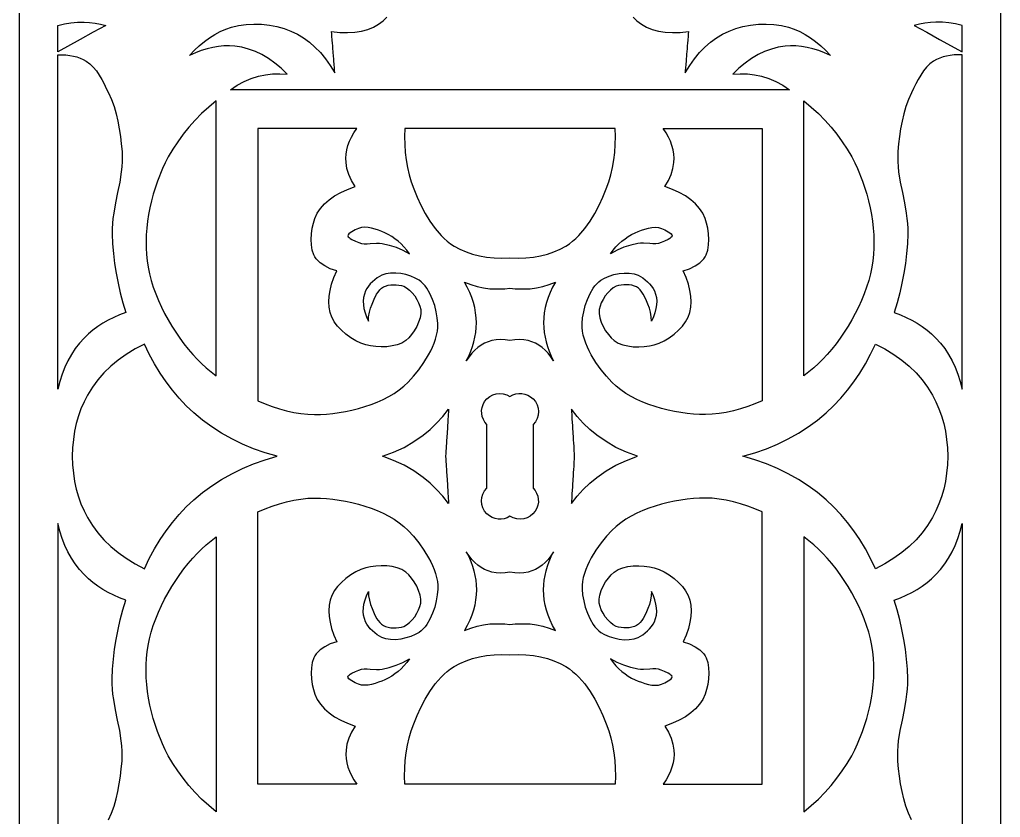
# Model space of a CAD drawing. Header units: millimetres. Extents: x 189 to 581, y 67 to 416.
# Drawn here: x 516.7 to 580.5, y 251.4 to 303.3 of the extents above; entities that cross this region are included whole.
import ezdxf

# ---------------------------------------------------------------- set-up
doc = ezdxf.new("R2010")
doc.units = ezdxf.units.MM
doc.layers.get('0').update_dxf_attribs({"linetype": 'CONTINUOUS', "true_color": 0xffffff})

msp = doc.modelspace()

# ---------------------------------------------------------------- linework, layer by layer
at = {"linetype": 'CONTINUOUS', "true_color": 0xffffff}
for points in [[(516.667, 228.627), (516.667, 274.875), (516.667, 321.122)], [(580.545, 321.122), (580.545, 274.875), (580.545, 228.627)], [(556.622, 303.482), (556.86, 303.247), (557.162, 303.017), (557.5, 302.827), (557.872, 302.677), (558.275, 302.57), (558.712, 302.5), (559.185, 302.475), (559.69, 302.487), (560.227, 302.542), (560.215, 302.382), (560.202, 302.237), (560.182, 301.987), (560.167, 301.782), (560.155, 301.62), (560.142, 301.487), (560.135, 301.377), (560.127, 301.285), (560.12, 301.2), (560.112, 301.115), (560.105, 301.022), (560.097, 300.912), (560.085, 300.78), (560.072, 300.617), (560.057, 300.412), (560.037, 300.162), (560.025, 300.017), (560.012, 299.857), (560.31, 300.335), (560.625, 300.772), (560.955, 301.172), (561.305, 301.532), (561.67, 301.852), (562.052, 302.135), (562.452, 302.377), (562.87, 302.58), (563.307, 302.745), (563.78, 302.872), (564.275, 302.962), (564.785, 303.015), (565.295, 303.027), (565.8, 303.002), (566.285, 302.932), (566.742, 302.822), (567.112, 302.695), (567.475, 302.54), (567.827, 302.355), (568.175, 302.14), (568.512, 301.895), (568.842, 301.622), (569.162, 301.322), (569.477, 300.99), (569.092, 301.162), (568.712, 301.307), (568.337, 301.425), (567.965, 301.512), (567.597, 301.575), (567.232, 301.607), (566.872, 301.612), (566.517, 301.59), (566.07, 301.522), (565.627, 301.407), (565.192, 301.247), (564.762, 301.042), (564.34, 300.792), (563.925, 300.495), (563.515, 300.152), (563.112, 299.765), (563.597, 299.792), (564.07, 299.78), (564.53, 299.727), (564.982, 299.632), (565.457, 299.485), (565.92, 299.29), (566.37, 299.047), (566.807, 298.757), (548.605, 298.757), (530.405, 298.757), (530.842, 299.047), (531.292, 299.29), (531.755, 299.485), (532.23, 299.632), (532.68, 299.727), (533.142, 299.78), (533.615, 299.792), (534.097, 299.765), (533.695, 300.152), (533.287, 300.495), (532.872, 300.792), (532.45, 301.042), (532.02, 301.247), (531.585, 301.407), (531.142, 301.522), (530.692, 301.59), (530.337, 301.612), (529.977, 301.607), (529.612, 301.575), (529.245, 301.512), (528.872, 301.425), (528.497, 301.307), (528.117, 301.162), (527.732, 300.99), (528.047, 301.322), (528.37, 301.622), (528.7, 301.895), (529.037, 302.14), (529.382, 302.355), (529.737, 302.54), (530.097, 302.695), (530.467, 302.822), (530.925, 302.932), (531.412, 303.002), (531.915, 303.027), (532.427, 303.015), (532.935, 302.962), (533.43, 302.872), (533.902, 302.745), (534.34, 302.58), (534.757, 302.377), (535.157, 302.135), (535.54, 301.852), (535.905, 301.532), (536.255, 301.172), (536.585, 300.772), (536.9, 300.335), (537.197, 299.857), (537.197, 299.857), (537.197, 299.857)], [(537.197, 299.857), (537.185, 300.017), (537.172, 300.162), (537.152, 300.412), (537.137, 300.617), (537.125, 300.78), (537.115, 300.912), (537.105, 301.022), (537.097, 301.115), (537.092, 301.2), (537.085, 301.285), (537.077, 301.377), (537.067, 301.487), (537.057, 301.62), (537.045, 301.782), (537.03, 301.987), (537.01, 302.237), (536.997, 302.382), (536.985, 302.542), (537.522, 302.487), (538.027, 302.475), (538.497, 302.5), (538.935, 302.57), (539.337, 302.677), (539.71, 302.827), (540.047, 303.017), (540.35, 303.247), (540.587, 303.482)], [(522.292, 302.93), (521.865, 302.72), (521.45, 302.495), (520.622, 302.032), (519.155, 301.227), (519.155, 302.945), (519.585, 303.05), (520.012, 303.12), (520.442, 303.157), (520.87, 303.16), (521.225, 303.137), (521.582, 303.092), (521.937, 303.022), (522.292, 302.93), (522.292, 302.93), (522.292, 302.93)], [(574.92, 302.93), (575.345, 302.72), (575.762, 302.495), (576.587, 302.032), (578.055, 301.227), (578.055, 302.945), (577.625, 303.05), (577.197, 303.12), (576.77, 303.157), (576.342, 303.16), (575.987, 303.137), (575.63, 303.092), (575.275, 303.022), (574.92, 302.93), (574.92, 302.93), (574.92, 302.93)], [(523.582, 284.242), (523.18, 284.092), (522.795, 283.927), (522.43, 283.745), (522.082, 283.547), (521.752, 283.33), (521.44, 283.097), (521.145, 282.85), (520.87, 282.582), (520.567, 282.247), (520.292, 281.89), (520.04, 281.507), (519.812, 281.105), (519.61, 280.677), (519.435, 280.227), (519.282, 279.755), (519.155, 279.257), (519.155, 301.035), (519.422, 301.037), (519.682, 301.025), (519.93, 300.995), (520.167, 300.95), (520.392, 300.89), (520.61, 300.815), (520.815, 300.722), (521.012, 300.615), (521.25, 300.442), (521.467, 300.227), (521.665, 299.982), (521.847, 299.712), (522.012, 299.427), (522.17, 299.132), (522.315, 298.84), (522.455, 298.557), (522.652, 298.115), (522.82, 297.655), (522.957, 297.182), (523.072, 296.697), (523.162, 296.207), (523.235, 295.715), (523.292, 295.222), (523.337, 294.737), (523.352, 294.405), (523.35, 294.072), (523.327, 293.737), (523.292, 293.402), (523.185, 292.732), (523.052, 292.057), (522.915, 291.385), (522.795, 290.712), (522.747, 290.375), (522.715, 290.04), (522.695, 289.705), (522.695, 289.37), (522.725, 288.727), (522.78, 288.085), (522.855, 287.442), (522.955, 286.802), (523.077, 286.16), (523.222, 285.52), (523.392, 284.882), (523.582, 284.242), (523.582, 284.242), (523.582, 284.242)], [(573.627, 284.242), (574.03, 284.092), (574.415, 283.927), (574.78, 283.745), (575.13, 283.547), (575.46, 283.33), (575.772, 283.097), (576.067, 282.85), (576.342, 282.582), (576.642, 282.247), (576.92, 281.89), (577.17, 281.507), (577.397, 281.105), (577.6, 280.677), (577.775, 280.227), (577.927, 279.755), (578.055, 279.257), (578.055, 301.035), (577.787, 301.037), (577.53, 301.025), (577.282, 300.995), (577.045, 300.95), (576.817, 300.89), (576.6, 300.815), (576.395, 300.722), (576.197, 300.615), (575.96, 300.442), (575.742, 300.227), (575.545, 299.982), (575.365, 299.712), (575.197, 299.427), (575.042, 299.132), (574.895, 298.84), (574.755, 298.557), (574.557, 298.115), (574.39, 297.655), (574.252, 297.182), (574.14, 296.697), (574.047, 296.207), (573.977, 295.715), (573.92, 295.222), (573.875, 294.737), (573.86, 294.405), (573.862, 294.072), (573.885, 293.737), (573.92, 293.402), (574.027, 292.732), (574.16, 292.057), (574.297, 291.385), (574.417, 290.712), (574.462, 290.375), (574.497, 290.04), (574.515, 289.705), (574.515, 289.37), (574.485, 288.727), (574.432, 288.085), (574.355, 287.442), (574.255, 286.802), (574.132, 286.16), (573.987, 285.52), (573.82, 284.882), (573.627, 284.242), (573.627, 284.242), (573.627, 284.242)], [(529.467, 280.11), (529.467, 298.032), (528.982, 297.622), (528.522, 297.2), (528.092, 296.762), (527.69, 296.312), (527.312, 295.85), (526.965, 295.372), (526.645, 294.882), (526.352, 294.377), (526.157, 294.002), (525.975, 293.615), (525.645, 292.8), (525.372, 291.947), (525.255, 291.512), (525.155, 291.072), (525.07, 290.632), (525.002, 290.19), (524.952, 289.747), (524.917, 289.31), (524.902, 288.877), (524.905, 288.45), (524.925, 288.03), (524.967, 287.62), (525.032, 287.195), (525.125, 286.765), (525.24, 286.33), (525.375, 285.895), (525.532, 285.46), (525.707, 285.027), (525.902, 284.597), (526.112, 284.175), (526.34, 283.757), (526.577, 283.35), (527.095, 282.57), (527.367, 282.2), (527.65, 281.847), (527.94, 281.512), (528.235, 281.197), (528.517, 280.917), (528.817, 280.642), (529.135, 280.375), (529.467, 280.11), (529.467, 280.11), (529.467, 280.11)], [(567.745, 280.11), (567.745, 298.032), (568.23, 297.622), (568.69, 297.2), (569.12, 296.762), (569.522, 296.312), (569.897, 295.85), (570.247, 295.372), (570.567, 294.882), (570.86, 294.377), (571.055, 294.002), (571.237, 293.615), (571.565, 292.8), (571.84, 291.947), (571.955, 291.512), (572.055, 291.072), (572.14, 290.632), (572.207, 290.19), (572.257, 289.747), (572.292, 289.31), (572.307, 288.877), (572.305, 288.45), (572.285, 288.03), (572.242, 287.62), (572.177, 287.195), (572.085, 286.765), (571.972, 286.33), (571.835, 285.895), (571.677, 285.46), (571.502, 285.027), (571.31, 284.597), (571.097, 284.175), (570.872, 283.757), (570.632, 283.35), (570.117, 282.57), (569.845, 282.2), (569.562, 281.847), (569.272, 281.512), (568.977, 281.197), (568.692, 280.917), (568.392, 280.642), (568.075, 280.375), (567.745, 280.11), (567.745, 280.11), (567.745, 280.11)], [(537.327, 286.955), (536.902, 287.097), (536.54, 287.277), (536.235, 287.49), (535.99, 287.74), (535.905, 287.86), (535.835, 287.997), (535.73, 288.302), (535.672, 288.645), (535.655, 289.007), (535.672, 289.377), (535.722, 289.735), (535.8, 290.072), (535.897, 290.37), (536.057, 290.707), (536.265, 291.022), (536.522, 291.315), (536.827, 291.587), (537.18, 291.835), (537.58, 292.062), (538.03, 292.265), (538.527, 292.447), (538.29, 292.837), (538.112, 293.23), (537.99, 293.622), (537.927, 294.017), (537.917, 294.29), (537.935, 294.565), (537.98, 294.84), (538.052, 295.117), (538.152, 295.395), (538.282, 295.672), (538.437, 295.952), (538.62, 296.232), (532.19, 296.232), (532.19, 278.485), (532.652, 278.29), (533.12, 278.115), (533.587, 277.962), (534.055, 277.835), (534.52, 277.732), (534.98, 277.657), (535.432, 277.612), (535.877, 277.597), (536.26, 277.605), (536.655, 277.63), (537.06, 277.67), (537.475, 277.725), (537.892, 277.797), (538.312, 277.887), (538.732, 277.992), (539.147, 278.112), (539.555, 278.252), (539.955, 278.407), (540.34, 278.58), (540.71, 278.77), (541.06, 278.977), (541.39, 279.2), (541.692, 279.442), (541.97, 279.702), (542.322, 280.087), (542.672, 280.517), (543.005, 280.987), (543.307, 281.482), (543.442, 281.737), (543.565, 281.995), (543.67, 282.255), (543.76, 282.512), (543.83, 282.77), (543.88, 283.025), (543.905, 283.277), (543.907, 283.522), (543.872, 283.89), (543.805, 284.287), (543.7, 284.695), (543.562, 285.097), (543.392, 285.482), (543.187, 285.827), (543.075, 285.982), (542.955, 286.122), (542.825, 286.245), (542.69, 286.347), (542.44, 286.487), (542.152, 286.61), (541.832, 286.71), (541.497, 286.78), (541.16, 286.817), (540.832, 286.817), (540.525, 286.772), (540.252, 286.68), (540.1, 286.597), (539.945, 286.497), (539.792, 286.377), (539.645, 286.247), (539.507, 286.105), (539.385, 285.957), (539.28, 285.807), (539.2, 285.655), (539.122, 285.445), (539.072, 285.222), (539.052, 284.99), (539.06, 284.747), (539.097, 284.495), (539.165, 284.23), (539.26, 283.955), (539.385, 283.67), (539.4, 283.97), (539.45, 284.255), (539.525, 284.53), (539.622, 284.795), (539.757, 285.112), (539.922, 285.43), (540.017, 285.577), (540.122, 285.71), (540.237, 285.82), (540.362, 285.907), (540.502, 285.97), (540.662, 286.015), (540.835, 286.042), (541.015, 286.052), (541.195, 286.05), (541.37, 286.03), (541.535, 285.997), (541.682, 285.952), (541.875, 285.852), (542.065, 285.707), (542.24, 285.527), (542.402, 285.322), (542.542, 285.1), (542.657, 284.872), (542.742, 284.647), (542.79, 284.437), (542.8, 284.315), (542.795, 284.185), (542.75, 283.907), (542.657, 283.622), (542.53, 283.335), (542.375, 283.06), (542.197, 282.805), (542.007, 282.585), (541.812, 282.41), (541.56, 282.257), (541.262, 282.142), (540.93, 282.062), (540.58, 282.017), (540.22, 282.005), (539.865, 282.02), (539.525, 282.062), (539.217, 282.132), (538.892, 282.245), (538.562, 282.405), (538.235, 282.602), (537.92, 282.832), (537.63, 283.087), (537.375, 283.36), (537.165, 283.645), (537.08, 283.787), (537.01, 283.932), (536.897, 284.247), (536.83, 284.582), (536.805, 284.932), (536.822, 285.302), (536.885, 285.687), (536.987, 286.092), (537.137, 286.515), (537.327, 286.955), (537.327, 286.955), (537.327, 286.955)], [(548.605, 287.805), (549.135, 287.79), (549.642, 287.805), (550.13, 287.852), (550.595, 287.935), (551.04, 288.045), (551.465, 288.19), (551.867, 288.365), (552.25, 288.572), (552.472, 288.72), (552.687, 288.885), (552.897, 289.067), (553.097, 289.267), (553.475, 289.707), (553.82, 290.19), (554.132, 290.702), (554.415, 291.232), (554.662, 291.767), (554.877, 292.292), (555.037, 292.75), (555.172, 293.217), (555.282, 293.692), (555.367, 294.18), (555.425, 294.677), (555.46, 295.185), (555.47, 295.705), (555.452, 296.232), (548.605, 296.232), (541.757, 296.232), (541.742, 295.705), (541.752, 295.185), (541.785, 294.677), (541.845, 294.18), (541.93, 293.692), (542.04, 293.217), (542.175, 292.75), (542.335, 292.292), (542.55, 291.767), (542.797, 291.232), (543.077, 290.702), (543.39, 290.19), (543.737, 289.707), (544.115, 289.267), (544.315, 289.067), (544.522, 288.885), (544.74, 288.72), (544.962, 288.572), (545.345, 288.365), (545.747, 288.19), (546.17, 288.045), (546.615, 287.935), (547.082, 287.852), (547.567, 287.805), (548.077, 287.79), (548.605, 287.805), (548.605, 287.805), (548.605, 287.805)], [(559.882, 286.955), (560.307, 287.097), (560.672, 287.277), (560.977, 287.49), (561.222, 287.74), (561.307, 287.86), (561.377, 287.997), (561.482, 288.302), (561.54, 288.645), (561.557, 289.007), (561.54, 289.377), (561.49, 289.735), (561.412, 290.072), (561.315, 290.37), (561.155, 290.707), (560.945, 291.022), (560.687, 291.315), (560.382, 291.587), (560.03, 291.835), (559.63, 292.062), (559.18, 292.265), (558.682, 292.447), (558.92, 292.837), (559.1, 293.23), (559.22, 293.622), (559.282, 294.017), (559.292, 294.29), (559.275, 294.565), (559.23, 294.84), (559.157, 295.117), (559.057, 295.395), (558.93, 295.672), (558.772, 295.952), (558.59, 296.232), (565.02, 296.232), (565.02, 278.485), (564.557, 278.29), (564.092, 278.115), (563.625, 277.962), (563.157, 277.835), (562.692, 277.732), (562.232, 277.657), (561.78, 277.612), (561.335, 277.597), (560.952, 277.605), (560.557, 277.63), (560.152, 277.67), (559.737, 277.725), (559.32, 277.797), (558.897, 277.887), (558.48, 277.992), (558.062, 278.112), (557.655, 278.252), (557.257, 278.407), (556.872, 278.58), (556.502, 278.77), (556.152, 278.977), (555.822, 279.2), (555.52, 279.442), (555.242, 279.702), (554.89, 280.087), (554.54, 280.517), (554.205, 280.987), (553.902, 281.482), (553.767, 281.737), (553.647, 281.995), (553.54, 282.255), (553.45, 282.512), (553.38, 282.77), (553.332, 283.025), (553.305, 283.277), (553.302, 283.522), (553.337, 283.89), (553.407, 284.287), (553.51, 284.695), (553.65, 285.097), (553.82, 285.482), (554.022, 285.827), (554.137, 285.982), (554.257, 286.122), (554.387, 286.245), (554.522, 286.347), (554.77, 286.487), (555.06, 286.61), (555.377, 286.71), (555.712, 286.78), (556.05, 286.817), (556.377, 286.817), (556.685, 286.772), (556.957, 286.68), (557.11, 286.597), (557.265, 286.497), (557.42, 286.377), (557.567, 286.247), (557.702, 286.105), (557.825, 285.957), (557.93, 285.807), (558.01, 285.655), (558.09, 285.445), (558.14, 285.222), (558.16, 284.99), (558.152, 284.747), (558.115, 284.495), (558.047, 284.23), (557.952, 283.955), (557.827, 283.67), (557.81, 283.97), (557.762, 284.255), (557.685, 284.53), (557.59, 284.795), (557.452, 285.112), (557.287, 285.43), (557.192, 285.577), (557.087, 285.71), (556.972, 285.82), (556.847, 285.907), (556.707, 285.97), (556.547, 286.015), (556.375, 286.042), (556.195, 286.052), (556.015, 286.05), (555.84, 286.03), (555.675, 285.997), (555.527, 285.952), (555.335, 285.852), (555.147, 285.707), (554.97, 285.527), (554.81, 285.322), (554.667, 285.1), (554.552, 284.872), (554.47, 284.647), (554.42, 284.437), (554.41, 284.315), (554.415, 284.185), (554.46, 283.907), (554.552, 283.622), (554.68, 283.335), (554.835, 283.06), (555.012, 282.805), (555.202, 282.585), (555.397, 282.41), (555.65, 282.257), (555.95, 282.142), (556.28, 282.062), (556.632, 282.017), (556.992, 282.005), (557.347, 282.02), (557.685, 282.062), (557.995, 282.132), (558.32, 282.245), (558.65, 282.405), (558.977, 282.602), (559.29, 282.832), (559.58, 283.087), (559.835, 283.36), (560.047, 283.645), (560.132, 283.787), (560.202, 283.932), (560.312, 284.247), (560.38, 284.582), (560.405, 284.932), (560.387, 285.302), (560.325, 285.687), (560.222, 286.092), (560.072, 286.515), (559.882, 286.955), (559.882, 286.955), (559.882, 286.955)], [(542.05, 288.072), (541.88, 288.302), (541.7, 288.515), (541.512, 288.71), (541.317, 288.887), (541.112, 289.047), (540.902, 289.19), (540.682, 289.317), (540.455, 289.427), (540.255, 289.512), (540.04, 289.597), (539.817, 289.672), (539.59, 289.735), (539.365, 289.775), (539.142, 289.792), (538.93, 289.777), (538.73, 289.725), (538.63, 289.682), (538.52, 289.632), (538.295, 289.507), (538.195, 289.437), (538.115, 289.37), (538.062, 289.305), (538.045, 289.242), (538.067, 289.182), (538.122, 289.122), (538.205, 289.06), (538.305, 289), (538.535, 288.887), (538.647, 288.84), (538.75, 288.797), (538.927, 288.745), (539.115, 288.722), (539.307, 288.722), (539.505, 288.735), (539.902, 288.762), (540.1, 288.762), (540.29, 288.742), (540.742, 288.637), (541.185, 288.49), (541.622, 288.302), (542.05, 288.072), (542.05, 288.072), (542.05, 288.072)], [(555.16, 288.072), (555.332, 288.302), (555.51, 288.515), (555.697, 288.71), (555.895, 288.887), (556.097, 289.047), (556.307, 289.19), (556.527, 289.317), (556.755, 289.427), (556.955, 289.512), (557.17, 289.597), (557.392, 289.672), (557.62, 289.735), (557.845, 289.775), (558.067, 289.792), (558.28, 289.777), (558.48, 289.725), (558.58, 289.682), (558.69, 289.632), (558.915, 289.507), (559.015, 289.437), (559.095, 289.37), (559.147, 289.305), (559.165, 289.242), (559.145, 289.182), (559.09, 289.122), (559.007, 289.06), (558.905, 289), (558.675, 288.887), (558.562, 288.84), (558.46, 288.797), (558.282, 288.745), (558.095, 288.722), (557.902, 288.722), (557.705, 288.735), (557.307, 288.762), (557.112, 288.762), (556.922, 288.742), (556.47, 288.637), (556.025, 288.49), (555.587, 288.302), (555.16, 288.072), (555.16, 288.072), (555.16, 288.072)], [(545.762, 281.102), (545.915, 281.41), (546.047, 281.72), (546.16, 282.027), (546.252, 282.335), (546.322, 282.642), (546.375, 282.95), (546.405, 283.257), (546.415, 283.565), (546.402, 283.897), (546.367, 284.23), (546.307, 284.562), (546.222, 284.892), (546.115, 285.225), (545.982, 285.555), (545.825, 285.887), (545.645, 286.217), (546.052, 286.062), (546.465, 285.94), (546.88, 285.85), (547.3, 285.795), (547.622, 285.775), (547.95, 285.775), (548.275, 285.792), (548.605, 285.832), (548.935, 285.792), (549.262, 285.775), (549.587, 285.775), (549.91, 285.795), (550.33, 285.85), (550.745, 285.94), (551.157, 286.062), (551.565, 286.217), (551.385, 285.887), (551.227, 285.555), (551.095, 285.225), (550.987, 284.892), (550.902, 284.562), (550.842, 284.23), (550.807, 283.897), (550.795, 283.565), (550.805, 283.257), (550.835, 282.95), (550.887, 282.642), (550.957, 282.335), (551.05, 282.027), (551.162, 281.72), (551.295, 281.41), (551.45, 281.102), (551.275, 281.357), (551.09, 281.587), (550.897, 281.79), (550.695, 281.965), (550.482, 282.115), (550.262, 282.24), (550.032, 282.337), (549.795, 282.41), (549.515, 282.46), (549.222, 282.477), (548.92, 282.46), (548.605, 282.41), (548.29, 282.46), (547.987, 282.477), (547.695, 282.46), (547.415, 282.41), (547.177, 282.337), (546.947, 282.24), (546.727, 282.115), (546.515, 281.965), (546.312, 281.79), (546.12, 281.587), (545.937, 281.357), (545.762, 281.102), (545.762, 281.102), (545.762, 281.102)], [(524.8, 267.557), (525.115, 268.217), (525.455, 268.85), (525.82, 269.455), (526.207, 270.03), (526.622, 270.575), (527.06, 271.092), (527.525, 271.582), (528.012, 272.042), (528.585, 272.52), (529.185, 272.962), (529.817, 273.37), (530.482, 273.74), (531.175, 274.077), (531.9, 274.377), (532.655, 274.645), (533.44, 274.875), (532.655, 275.105), (531.9, 275.372), (531.175, 275.672), (530.482, 276.01), (529.817, 276.38), (529.185, 276.787), (528.585, 277.23), (528.012, 277.707), (527.525, 278.167), (527.06, 278.657), (526.622, 279.175), (526.207, 279.722), (525.82, 280.295), (525.455, 280.9), (525.115, 281.532), (524.8, 282.192), (524.187, 281.867), (523.615, 281.517), (523.087, 281.142), (522.602, 280.74), (522.16, 280.31), (521.76, 279.857), (521.405, 279.377), (521.09, 278.87), (520.862, 278.432), (520.665, 277.977), (520.497, 277.505), (520.357, 277.015), (520.247, 276.505), (520.167, 275.98), (520.117, 275.435), (520.095, 274.875), (520.117, 274.315), (520.167, 273.77), (520.247, 273.245), (520.357, 272.735), (520.497, 272.245), (520.665, 271.772), (520.862, 271.317), (521.09, 270.88), (521.405, 270.375), (521.76, 269.895), (522.16, 269.44), (522.602, 269.012), (523.087, 268.61), (523.615, 268.232), (524.187, 267.882), (524.8, 267.557), (524.8, 267.557), (524.8, 267.557)], [(572.41, 267.557), (572.095, 268.217), (571.755, 268.85), (571.392, 269.455), (571.002, 270.03), (570.587, 270.575), (570.15, 271.092), (569.685, 271.582), (569.197, 272.042), (568.625, 272.52), (568.025, 272.962), (567.392, 273.37), (566.727, 273.74), (566.035, 274.077), (565.31, 274.377), (564.555, 274.645), (563.77, 274.875), (564.555, 275.105), (565.31, 275.372), (566.035, 275.672), (566.727, 276.01), (567.392, 276.38), (568.025, 276.787), (568.625, 277.23), (569.197, 277.707), (569.685, 278.167), (570.15, 278.657), (570.587, 279.175), (571.002, 279.722), (571.392, 280.295), (571.755, 280.9), (572.095, 281.532), (572.41, 282.192), (573.022, 281.867), (573.595, 281.517), (574.122, 281.142), (574.607, 280.74), (575.05, 280.31), (575.45, 279.857), (575.805, 279.377), (576.12, 278.87), (576.347, 278.432), (576.545, 277.977), (576.715, 277.505), (576.852, 277.015), (576.962, 276.505), (577.045, 275.98), (577.095, 275.435), (577.117, 274.875), (577.095, 274.315), (577.045, 273.77), (576.962, 273.245), (576.852, 272.735), (576.715, 272.245), (576.545, 271.772), (576.347, 271.317), (576.12, 270.88), (575.805, 270.375), (575.45, 269.895), (575.05, 269.44), (574.607, 269.012), (574.122, 268.61), (573.595, 268.232), (573.022, 267.882), (572.41, 267.557), (572.41, 267.557), (572.41, 267.557)], [(548.605, 270.975), (548.422, 270.875), (548.227, 270.81), (548.027, 270.78), (547.827, 270.782), (547.63, 270.82), (547.442, 270.89), (547.265, 270.99), (547.105, 271.125), (546.952, 271.312), (546.842, 271.52), (546.777, 271.74), (546.757, 271.967), (546.777, 272.195), (546.842, 272.415), (546.952, 272.622), (547.105, 272.81), (547.105, 276.942), (546.97, 277.102), (546.87, 277.28), (546.8, 277.467), (546.762, 277.665), (546.76, 277.865), (546.79, 278.065), (546.855, 278.26), (546.955, 278.442), (547.107, 278.63), (547.29, 278.777), (547.492, 278.885), (547.71, 278.95), (547.937, 278.975), (548.167, 278.955), (548.392, 278.887), (548.605, 278.775), (548.787, 278.875), (548.982, 278.94), (549.182, 278.972), (549.382, 278.967), (549.58, 278.932), (549.767, 278.862), (549.945, 278.76), (550.105, 278.625), (550.257, 278.437), (550.367, 278.232), (550.432, 278.01), (550.455, 277.785), (550.432, 277.557), (550.367, 277.335), (550.257, 277.13), (550.105, 276.942), (550.105, 272.81), (550.24, 272.65), (550.342, 272.472), (550.412, 272.282), (550.447, 272.087), (550.452, 271.885), (550.42, 271.687), (550.355, 271.492), (550.255, 271.31), (550.102, 271.122), (549.922, 270.975), (549.717, 270.867), (549.5, 270.802), (549.272, 270.777), (549.042, 270.797), (548.817, 270.862), (548.605, 270.975), (548.605, 270.975), (548.605, 270.975)], [(544.607, 271.802), (544.23, 272.275), (543.83, 272.715), (543.405, 273.12), (542.955, 273.495), (542.35, 273.92), (541.707, 274.29), (541.022, 274.61), (540.3, 274.875), (541.022, 275.142), (541.707, 275.46), (542.35, 275.832), (542.955, 276.257), (543.405, 276.63), (543.83, 277.037), (544.23, 277.477), (544.607, 277.95), (544.595, 277.767), (544.585, 277.6), (544.577, 277.45), (544.567, 277.312), (544.552, 277.08), (544.542, 276.892), (544.532, 276.742), (544.525, 276.617), (544.517, 276.51), (544.51, 276.412), (544.505, 276.315), (544.497, 276.207), (544.49, 276.082), (544.48, 275.932), (544.47, 275.745), (544.455, 275.512), (544.445, 275.375), (544.437, 275.225), (544.427, 275.057), (544.415, 274.875), (544.427, 274.692), (544.437, 274.525), (544.445, 274.375), (544.455, 274.24), (544.47, 274.007), (544.48, 273.82), (544.49, 273.667), (544.497, 273.542), (544.505, 273.437), (544.512, 273.337), (544.517, 273.24), (544.525, 273.135), (544.532, 273.01), (544.542, 272.857), (544.552, 272.67), (544.567, 272.437), (544.577, 272.302), (544.585, 272.152), (544.595, 271.985), (544.607, 271.802), (544.607, 271.802), (544.607, 271.802)], [(552.602, 271.802), (552.98, 272.275), (553.382, 272.715), (553.807, 273.12), (554.257, 273.495), (554.862, 273.92), (555.505, 274.29), (556.187, 274.61), (556.91, 274.875), (556.187, 275.142), (555.505, 275.46), (554.862, 275.832), (554.257, 276.257), (553.807, 276.63), (553.382, 277.037), (552.98, 277.477), (552.602, 277.95), (552.615, 277.767), (552.625, 277.6), (552.635, 277.45), (552.642, 277.312), (552.657, 277.08), (552.67, 276.892), (552.68, 276.742), (552.687, 276.617), (552.692, 276.51), (552.7, 276.412), (552.705, 276.315), (552.712, 276.207), (552.72, 276.082), (552.73, 275.932), (552.74, 275.745), (552.755, 275.512), (552.762, 275.375), (552.772, 275.225), (552.782, 275.057), (552.795, 274.875), (552.782, 274.692), (552.772, 274.525), (552.765, 274.375), (552.755, 274.24), (552.74, 274.007), (552.73, 273.82), (552.72, 273.667), (552.712, 273.542), (552.705, 273.437), (552.7, 273.337), (552.692, 273.24), (552.687, 273.135), (552.68, 273.01), (552.67, 272.857), (552.657, 272.67), (552.642, 272.437), (552.632, 272.302), (552.625, 272.152), (552.612, 271.985), (552.602, 271.802), (552.602, 271.802), (552.602, 271.802)], [(537.327, 262.795), (536.902, 262.652), (536.54, 262.475), (536.235, 262.26), (535.99, 262.01), (535.905, 261.89), (535.835, 261.752), (535.73, 261.447), (535.672, 261.105), (535.655, 260.742), (535.672, 260.372), (535.722, 260.015), (535.8, 259.677), (535.897, 259.38), (536.057, 259.042), (536.265, 258.727), (536.522, 258.435), (536.827, 258.162), (537.18, 257.915), (537.58, 257.687), (538.03, 257.485), (538.527, 257.302), (538.29, 256.912), (538.112, 256.522), (537.99, 256.13), (537.927, 255.735), (537.917, 255.46), (537.935, 255.185), (537.98, 254.91), (538.052, 254.635), (538.152, 254.357), (538.282, 254.08), (538.437, 253.8), (538.62, 253.52), (532.19, 253.52), (532.19, 271.265), (532.652, 271.46), (533.12, 271.635), (533.587, 271.787), (534.055, 271.917), (534.52, 272.017), (534.98, 272.092), (535.432, 272.14), (535.877, 272.155), (536.26, 272.147), (536.655, 272.122), (537.06, 272.082), (537.475, 272.025), (537.892, 271.952), (538.312, 271.865), (538.732, 271.76), (539.147, 271.637), (539.555, 271.5), (539.955, 271.345), (540.34, 271.172), (540.71, 270.982), (541.06, 270.775), (541.39, 270.55), (541.692, 270.31), (541.97, 270.05), (542.322, 269.665), (542.672, 269.232), (543.005, 268.765), (543.307, 268.267), (543.442, 268.012), (543.565, 267.755), (543.67, 267.497), (543.76, 267.237), (543.83, 266.98), (543.88, 266.725), (543.905, 266.475), (543.907, 266.227), (543.872, 265.86), (543.805, 265.465), (543.7, 265.057), (543.562, 264.652), (543.392, 264.27), (543.187, 263.925), (543.075, 263.77), (542.955, 263.63), (542.825, 263.507), (542.69, 263.405), (542.44, 263.262), (542.152, 263.14), (541.832, 263.042), (541.497, 262.97), (541.16, 262.932), (540.832, 262.935), (540.525, 262.98), (540.252, 263.072), (540.1, 263.155), (539.945, 263.255), (539.792, 263.372), (539.645, 263.502), (539.507, 263.645), (539.385, 263.792), (539.28, 263.942), (539.2, 264.095), (539.122, 264.305), (539.072, 264.527), (539.052, 264.76), (539.06, 265.002), (539.097, 265.255), (539.165, 265.52), (539.26, 265.795), (539.385, 266.08), (539.4, 265.78), (539.45, 265.495), (539.525, 265.222), (539.622, 264.957), (539.757, 264.64), (539.922, 264.32), (540.017, 264.175), (540.122, 264.042), (540.237, 263.932), (540.362, 263.845), (540.502, 263.782), (540.662, 263.737), (540.835, 263.71), (541.015, 263.697), (541.195, 263.702), (541.37, 263.72), (541.535, 263.752), (541.682, 263.797), (541.875, 263.897), (542.065, 264.042), (542.24, 264.222), (542.402, 264.427), (542.542, 264.65), (542.657, 264.877), (542.742, 265.102), (542.79, 265.312), (542.8, 265.435), (542.795, 265.565), (542.75, 265.842), (542.657, 266.127), (542.53, 266.415), (542.375, 266.69), (542.197, 266.945), (542.007, 267.165), (541.812, 267.34), (541.56, 267.495), (541.262, 267.61), (540.93, 267.69), (540.58, 267.735), (540.22, 267.747), (539.865, 267.73), (539.525, 267.687), (539.217, 267.617), (538.892, 267.505), (538.562, 267.345), (538.235, 267.147), (537.92, 266.917), (537.63, 266.662), (537.375, 266.39), (537.165, 266.107), (537.08, 265.962), (537.01, 265.82), (536.897, 265.502), (536.83, 265.17), (536.805, 264.817), (536.822, 264.45), (536.885, 264.062), (536.987, 263.657), (537.137, 263.235), (537.327, 262.795), (537.327, 262.795), (537.327, 262.795)], [(559.882, 262.795), (560.307, 262.652), (560.672, 262.475), (560.977, 262.26), (561.222, 262.01), (561.307, 261.89), (561.377, 261.752), (561.482, 261.447), (561.54, 261.105), (561.557, 260.742), (561.54, 260.372), (561.49, 260.015), (561.412, 259.677), (561.315, 259.38), (561.155, 259.042), (560.945, 258.727), (560.687, 258.435), (560.382, 258.162), (560.03, 257.915), (559.63, 257.687), (559.18, 257.485), (558.682, 257.302), (558.92, 256.912), (559.1, 256.522), (559.22, 256.13), (559.282, 255.735), (559.292, 255.46), (559.275, 255.185), (559.23, 254.91), (559.157, 254.635), (559.057, 254.357), (558.93, 254.08), (558.772, 253.8), (558.59, 253.52), (565.02, 253.52), (565.02, 271.265), (564.557, 271.46), (564.092, 271.635), (563.625, 271.787), (563.157, 271.917), (562.692, 272.017), (562.232, 272.092), (561.78, 272.14), (561.335, 272.155), (560.952, 272.147), (560.557, 272.122), (560.152, 272.082), (559.737, 272.025), (559.32, 271.952), (558.897, 271.865), (558.48, 271.76), (558.062, 271.637), (557.655, 271.5), (557.257, 271.345), (556.872, 271.172), (556.502, 270.982), (556.152, 270.775), (555.822, 270.55), (555.52, 270.31), (555.242, 270.05), (554.89, 269.665), (554.54, 269.232), (554.205, 268.765), (553.902, 268.267), (553.767, 268.012), (553.647, 267.755), (553.54, 267.497), (553.45, 267.237), (553.38, 266.98), (553.332, 266.725), (553.305, 266.475), (553.302, 266.227), (553.337, 265.86), (553.407, 265.465), (553.51, 265.057), (553.65, 264.652), (553.82, 264.27), (554.022, 263.925), (554.137, 263.77), (554.257, 263.63), (554.387, 263.507), (554.522, 263.405), (554.77, 263.262), (555.06, 263.14), (555.377, 263.042), (555.712, 262.97), (556.05, 262.932), (556.377, 262.935), (556.685, 262.98), (556.957, 263.072), (557.11, 263.155), (557.265, 263.255), (557.42, 263.372), (557.567, 263.502), (557.702, 263.645), (557.825, 263.792), (557.93, 263.942), (558.01, 264.095), (558.09, 264.305), (558.14, 264.527), (558.16, 264.76), (558.152, 265.002), (558.115, 265.255), (558.047, 265.52), (557.952, 265.795), (557.827, 266.08), (557.81, 265.78), (557.762, 265.495), (557.685, 265.222), (557.59, 264.957), (557.452, 264.64), (557.287, 264.32), (557.192, 264.175), (557.087, 264.042), (556.972, 263.932), (556.847, 263.845), (556.707, 263.782), (556.547, 263.737), (556.375, 263.71), (556.195, 263.697), (556.015, 263.702), (555.84, 263.72), (555.675, 263.752), (555.527, 263.797), (555.335, 263.897), (555.147, 264.042), (554.97, 264.222), (554.81, 264.427), (554.667, 264.65), (554.552, 264.877), (554.47, 265.102), (554.42, 265.312), (554.41, 265.435), (554.415, 265.565), (554.46, 265.842), (554.552, 266.127), (554.68, 266.415), (554.835, 266.69), (555.012, 266.945), (555.202, 267.165), (555.397, 267.34), (555.65, 267.495), (555.95, 267.61), (556.28, 267.69), (556.632, 267.735), (556.992, 267.747), (557.347, 267.73), (557.685, 267.687), (557.995, 267.617), (558.32, 267.505), (558.65, 267.345), (558.977, 267.147), (559.29, 266.917), (559.58, 266.662), (559.835, 266.39), (560.047, 266.107), (560.132, 265.962), (560.202, 265.82), (560.312, 265.502), (560.38, 265.17), (560.405, 264.817), (560.387, 264.45), (560.325, 264.062), (560.222, 263.657), (560.072, 263.235), (559.882, 262.795), (559.882, 262.795), (559.882, 262.795)], [(523.582, 265.507), (523.18, 265.657), (522.795, 265.822), (522.43, 266.005), (522.082, 266.205), (521.752, 266.42), (521.44, 266.655), (521.145, 266.902), (520.87, 267.17), (520.567, 267.505), (520.292, 267.862), (520.04, 268.242), (519.812, 268.645), (519.61, 269.072), (519.435, 269.522), (519.282, 269.995), (519.155, 270.492), (519.155, 248.717)], [(573.627, 265.507), (574.03, 265.657), (574.415, 265.822), (574.78, 266.005), (575.13, 266.205), (575.46, 266.42), (575.772, 266.655), (576.067, 266.902), (576.342, 267.17), (576.642, 267.505), (576.92, 267.862), (577.17, 268.242), (577.397, 268.645), (577.6, 269.072), (577.775, 269.522), (577.927, 269.995), (578.055, 270.492), (578.055, 248.717)], [(529.467, 269.64), (529.467, 251.717), (528.982, 252.127), (528.522, 252.55), (528.092, 252.987), (527.69, 253.437), (527.312, 253.902), (526.965, 254.38), (526.645, 254.87), (526.352, 255.372), (526.157, 255.747), (525.975, 256.137), (525.645, 256.952), (525.372, 257.802), (525.255, 258.237), (525.155, 258.677), (525.07, 259.12), (525.002, 259.562), (524.952, 260.002), (524.917, 260.442), (524.902, 260.875), (524.905, 261.302), (524.925, 261.72), (524.967, 262.13), (525.032, 262.555), (525.125, 262.985), (525.24, 263.42), (525.375, 263.855), (525.532, 264.29), (525.707, 264.722), (525.902, 265.152), (526.112, 265.575), (526.34, 265.992), (526.577, 266.4), (527.095, 267.18), (527.367, 267.55), (527.65, 267.905), (527.94, 268.24), (528.235, 268.555), (528.517, 268.832), (528.817, 269.107), (529.135, 269.377), (529.467, 269.64), (529.467, 269.64), (529.467, 269.64)], [(567.745, 269.64), (567.745, 251.717), (568.23, 252.127), (568.69, 252.55), (569.12, 252.987), (569.522, 253.437), (569.897, 253.902), (570.247, 254.38), (570.567, 254.87), (570.86, 255.372), (571.055, 255.747), (571.237, 256.137), (571.565, 256.952), (571.84, 257.802), (571.955, 258.237), (572.055, 258.677), (572.14, 259.12), (572.207, 259.562), (572.257, 260.002), (572.292, 260.442), (572.307, 260.875), (572.305, 261.302), (572.285, 261.72), (572.242, 262.13), (572.177, 262.555), (572.085, 262.985), (571.972, 263.42), (571.835, 263.855), (571.677, 264.29), (571.502, 264.722), (571.31, 265.152), (571.097, 265.575), (570.872, 265.992), (570.632, 266.4), (570.117, 267.18), (569.845, 267.55), (569.562, 267.905), (569.272, 268.24), (568.977, 268.555), (568.692, 268.832), (568.392, 269.107), (568.075, 269.377), (567.745, 269.64), (567.745, 269.64), (567.745, 269.64)], [(545.762, 268.647), (545.915, 268.34), (546.047, 268.03), (546.16, 267.722), (546.252, 267.415), (546.322, 267.107), (546.375, 266.8), (546.405, 266.495), (546.415, 266.187), (546.402, 265.855), (546.367, 265.522), (546.307, 265.19), (546.222, 264.857), (546.115, 264.527), (545.982, 264.195), (545.825, 263.862), (545.645, 263.532), (546.052, 263.687), (546.465, 263.812), (546.88, 263.9), (547.3, 263.955), (547.622, 263.975), (547.95, 263.975), (548.275, 263.957), (548.605, 263.917), (548.935, 263.957), (549.262, 263.975), (549.587, 263.975), (549.91, 263.955), (550.33, 263.9), (550.745, 263.812), (551.157, 263.687), (551.565, 263.532), (551.385, 263.862), (551.227, 264.195), (551.095, 264.527), (550.987, 264.857), (550.902, 265.19), (550.842, 265.522), (550.807, 265.855), (550.795, 266.187), (550.805, 266.495), (550.835, 266.8), (550.887, 267.107), (550.957, 267.415), (551.05, 267.722), (551.162, 268.03), (551.295, 268.34), (551.45, 268.647), (551.275, 268.392), (551.09, 268.162), (550.897, 267.96), (550.695, 267.785), (550.482, 267.635), (550.262, 267.51), (550.032, 267.412), (549.795, 267.34), (549.515, 267.29), (549.222, 267.275), (548.92, 267.29), (548.605, 267.34), (548.29, 267.29), (547.987, 267.275), (547.695, 267.29), (547.415, 267.34), (547.177, 267.412), (546.947, 267.51), (546.727, 267.635), (546.515, 267.785), (546.312, 267.96), (546.12, 268.162), (545.937, 268.392), (545.762, 268.647), (545.762, 268.647), (545.762, 268.647)], [(522.455, 251.192), (522.652, 251.635), (522.82, 252.095), (522.957, 252.567), (523.072, 253.052), (523.162, 253.542), (523.235, 254.037), (523.292, 254.527), (523.337, 255.012), (523.352, 255.345), (523.35, 255.677), (523.327, 256.012), (523.292, 256.347), (523.185, 257.017), (523.052, 257.692), (522.915, 258.365), (522.795, 259.037), (522.747, 259.375), (522.715, 259.71), (522.695, 260.045), (522.695, 260.38), (522.725, 261.022), (522.78, 261.665), (522.855, 262.307), (522.955, 262.947), (523.077, 263.59), (523.222, 264.23), (523.392, 264.867), (523.582, 265.507), (523.582, 265.507), (523.582, 265.507)], [(574.755, 251.192), (574.557, 251.635), (574.39, 252.095), (574.252, 252.567), (574.14, 253.052), (574.047, 253.542), (573.977, 254.037), (573.92, 254.527), (573.875, 255.012), (573.86, 255.345), (573.862, 255.677), (573.885, 256.012), (573.92, 256.347), (574.027, 257.017), (574.16, 257.692), (574.297, 258.365), (574.417, 259.037), (574.462, 259.375), (574.497, 259.71), (574.515, 260.045), (574.515, 260.38), (574.485, 261.022), (574.432, 261.665), (574.355, 262.307), (574.255, 262.947), (574.132, 263.59), (573.987, 264.23), (573.82, 264.867), (573.627, 265.507), (573.627, 265.507), (573.627, 265.507)], [(548.605, 261.947), (549.135, 261.962), (549.642, 261.945), (550.13, 261.897), (550.595, 261.817), (551.04, 261.705), (551.465, 261.562), (551.867, 261.385), (552.25, 261.177), (552.472, 261.03), (552.687, 260.865), (552.897, 260.682), (553.097, 260.482), (553.475, 260.045), (553.82, 259.562), (554.132, 259.05), (554.415, 258.52), (554.662, 257.985), (554.877, 257.46), (555.037, 257.002), (555.172, 256.535), (555.282, 256.057), (555.367, 255.57), (555.425, 255.072), (555.46, 254.565), (555.47, 254.047), (555.452, 253.52), (548.605, 253.52), (541.757, 253.52), (541.742, 254.047), (541.752, 254.565), (541.785, 255.072), (541.845, 255.57), (541.93, 256.057), (542.04, 256.535), (542.175, 257.002), (542.335, 257.46), (542.55, 257.985), (542.797, 258.52), (543.077, 259.05), (543.39, 259.562), (543.737, 260.045), (544.115, 260.482), (544.315, 260.682), (544.522, 260.865), (544.74, 261.03), (544.962, 261.177), (545.345, 261.385), (545.747, 261.562), (546.17, 261.705), (546.615, 261.817), (547.082, 261.897), (547.567, 261.945), (548.077, 261.962), (548.605, 261.947), (548.605, 261.947), (548.605, 261.947)], [(542.05, 261.677), (541.88, 261.45), (541.7, 261.237), (541.512, 261.042), (541.317, 260.865), (541.112, 260.702), (540.902, 260.56), (540.682, 260.432), (540.455, 260.322), (540.255, 260.237), (540.04, 260.155), (539.817, 260.08), (539.59, 260.017), (539.365, 259.975), (539.142, 259.96), (538.93, 259.975), (538.73, 260.027), (538.63, 260.067), (538.52, 260.12), (538.295, 260.245), (538.195, 260.312), (538.115, 260.382), (538.062, 260.447), (538.045, 260.51), (538.067, 260.57), (538.122, 260.63), (538.205, 260.692), (538.305, 260.752), (538.535, 260.865), (538.647, 260.912), (538.75, 260.955), (538.927, 261.005), (539.115, 261.027), (539.307, 261.027), (539.505, 261.017), (539.902, 260.987), (540.1, 260.987), (540.29, 261.01), (540.742, 261.115), (541.185, 261.262), (541.622, 261.45), (542.05, 261.677), (542.05, 261.677), (542.05, 261.677)], [(555.16, 261.677), (555.332, 261.45), (555.51, 261.237), (555.697, 261.042), (555.895, 260.865), (556.097, 260.702), (556.307, 260.56), (556.527, 260.432), (556.755, 260.322), (556.955, 260.237), (557.17, 260.155), (557.392, 260.08), (557.62, 260.017), (557.845, 259.975), (558.067, 259.96), (558.28, 259.975), (558.48, 260.027), (558.58, 260.067), (558.69, 260.12), (558.915, 260.245), (559.015, 260.312), (559.095, 260.382), (559.147, 260.447), (559.165, 260.51), (559.145, 260.57), (559.09, 260.63), (559.007, 260.692), (558.905, 260.752), (558.675, 260.865), (558.562, 260.912), (558.46, 260.955), (558.282, 261.005), (558.095, 261.027), (557.902, 261.027), (557.705, 261.017), (557.307, 260.987), (557.112, 260.987), (556.922, 261.01), (556.47, 261.115), (556.025, 261.262), (555.587, 261.45), (555.16, 261.677), (555.16, 261.677), (555.16, 261.677)]]:
    msp.add_lwpolyline(points, dxfattribs=at)

doc.saveas('drawing.dxf')
